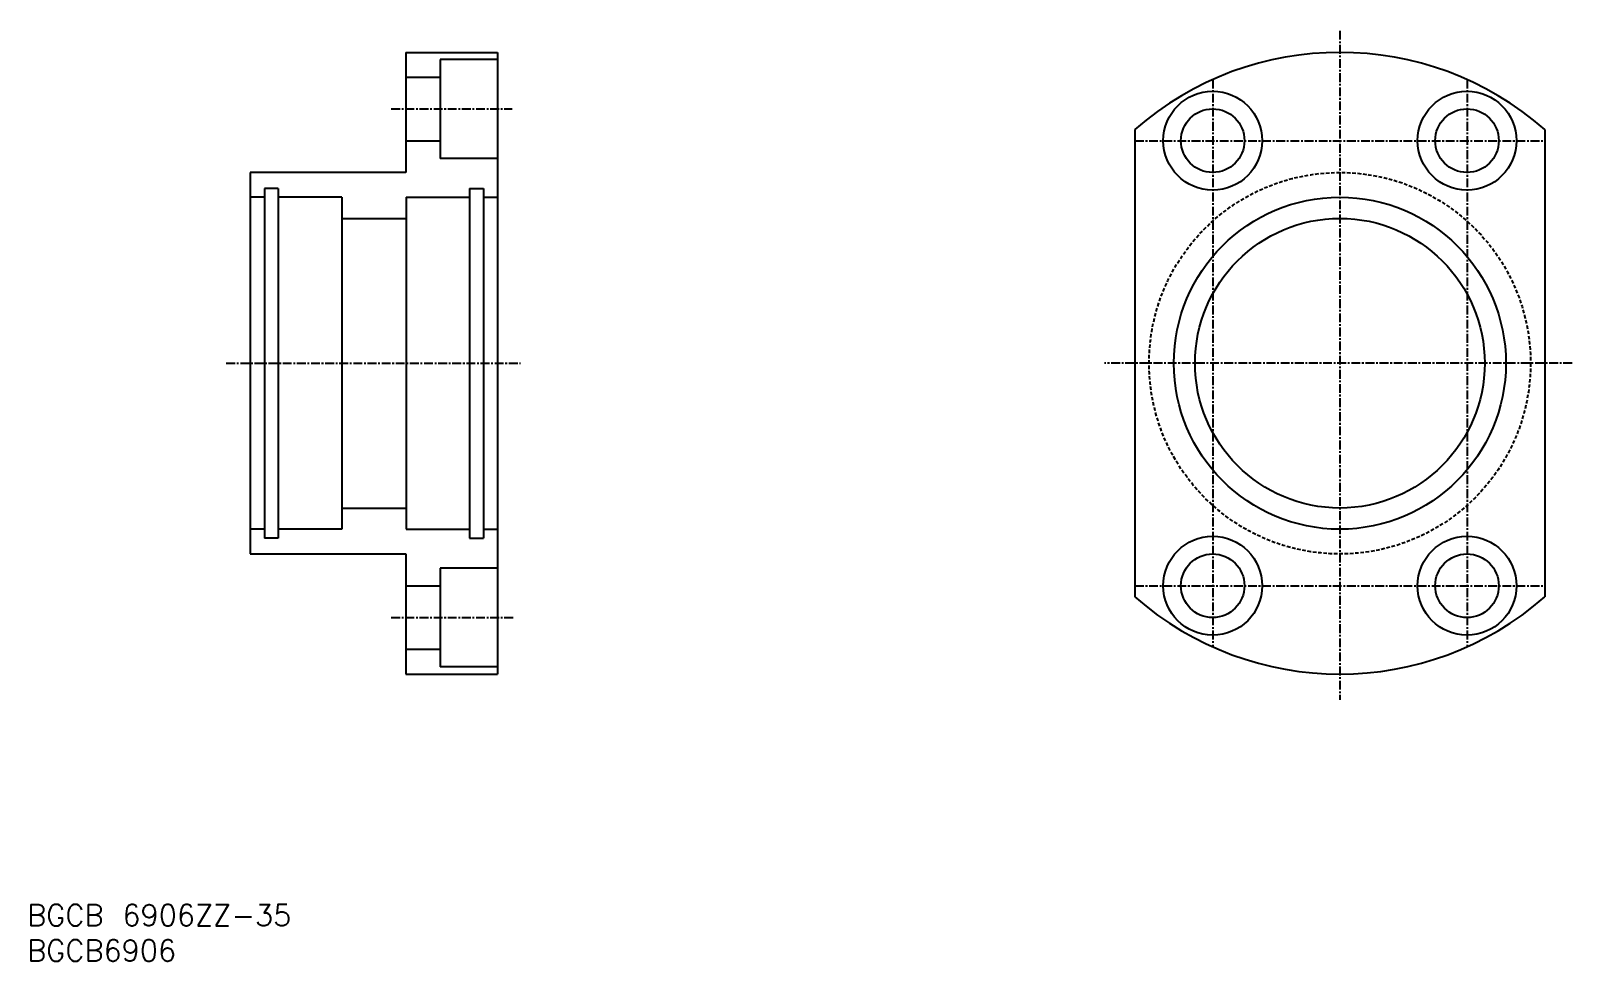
# Model space of a CAD drawing. Extents: x 45 to 263, y 37 to 169.
import ezdxf
from ezdxf.enums import TextEntityAlignment as Align

# ---------------------------------------------------------------- set-up
doc = ezdxf.new("R2010")
doc.units = 0
doc.linetypes.add('CENTER', pattern=[2, 1.25, -0.25, 0.25, -0.25])
doc.linetypes.add('DASHED', pattern=[0.75, 0.5, -0.25])
doc.layers.get('0').update_dxf_attribs({"linetype": 'CONTINUOUS'})
doc.layers.add('CENTER', color=1, linetype='CENTER')
doc.styles.get("Standard").update_dxf_attribs({"font": 'txt.shx', "bigfont": 'extfont.shx'})

msp = doc.modelspace()

# ---------------------------------------------------------------- linework, layer by layer
at = {"color": 7, "linetype": 'CONTINUOUS'}
for p, q in [((98.36, 165.94), (111.36, 165.94)), ((98.36, 165.94), (98.36, 148.94)), ((111.36, 165.94), (111.36, 77.94)), ((111.36, 164.94), (103.26, 164.94)), ((103.26, 164.94), (103.26, 150.94)), ((98.36, 162.44), (103.26, 162.44)), ((201.59, 155.03), (201.59, 88.85)), ((259.59, 155.03), (259.59, 88.85)), ((98.36, 153.44), (103.26, 153.44)), ((111.36, 150.94), (103.26, 150.94)), ((76.36, 148.94), (76.36, 94.94)), ((98.36, 148.94), (76.36, 148.94)), ((78.36, 146.69), (78.36, 97.19)), ((80.31, 146.69), (78.36, 146.69)), ((80.31, 146.69), (80.31, 97.19)), ((107.41, 146.69), (107.41, 97.19)), ((107.41, 146.69), (109.36, 146.69)), ((109.36, 146.69), (109.36, 97.19)), ((78.36, 145.44), (76.36, 145.44)), ((89.31, 145.44), (80.31, 145.44)), ((89.31, 145.44), (89.31, 98.44)), ((98.41, 145.44), (98.41, 98.44)), ((98.41, 145.44), (107.41, 145.44)), ((109.36, 145.44), (111.36, 145.44)), ((89.31, 142.44), (98.41, 142.44)), ((89.31, 101.44), (98.41, 101.44)), ((78.36, 98.44), (76.36, 98.44)), ((89.31, 98.44), (80.31, 98.44)), ((98.41, 98.44), (107.41, 98.44)), ((109.36, 98.44), (111.36, 98.44)), ((80.31, 97.19), (78.36, 97.19)), ((107.41, 97.19), (109.36, 97.19)), ((76.36, 94.94), (98.36, 94.94)), ((98.36, 94.94), (98.36, 77.94)), ((103.26, 92.94), (103.26, 78.94)), ((111.36, 92.94), (103.26, 92.94)), ((98.36, 90.44), (103.26, 90.44)), ((98.36, 81.44), (103.26, 81.44)), ((111.36, 78.94), (103.26, 78.94)), ((98.36, 77.94), (111.36, 77.94))]:
    msp.add_line(p, q, dxfattribs=at)
for centre, radius in [((212.59, 153.44), 7), ((248.59, 153.44), 7), ((212.59, 153.44), 4.5), ((248.59, 153.44), 4.5), ((230.59, 121.94), 23.5), ((230.59, 121.94), 20.5), ((212.59, 90.44), 7), ((248.59, 90.44), 7), ((212.59, 90.44), 4.5), ((248.59, 90.44), 4.5)]:
    msp.add_circle(centre, radius, dxfattribs=at)
at = {"color": 3, "linetype": 'DASHED'}
msp.add_circle((230.59, 121.94), 27, dxfattribs=at)
at = {"color": 7, "linetype": 'CONTINUOUS'}
for start, end in [(48.7694, 131.2306), (228.7694, 311.2306)]:
    msp.add_arc((230.59, 121.94), 44, start, end, dxfattribs=at)
at = {"layer": 'CENTER', "color": 1, "linetype": 'CENTER'}
for p, q in [((230.59, 168.99), (230.59, 74.28)), ((212.59, 162.09), (212.59, 81.79)), ((248.59, 162.09), (248.59, 81.79)), ((96.32, 157.94), (113.41, 157.94)), ((201.59, 153.44), (259.59, 153.44)), ((72.96, 121.94), (114.63, 121.94)), ((263.47, 121.94), (197.27, 121.94)), ((201.59, 90.44), (259.59, 90.44)), ((96.32, 85.94), (113.71, 85.94))]:
    msp.add_line(p, q, dxfattribs=at)

# ---------------------------------------------------------------- texts
at = {"color": 7, "linetype": 'CONTINUOUS'}
for s, p in [('BGCB 6906ZZ-35', (44.78, 43.8)), ('BGCB6906', (44.78, 38.8))]:
    msp.add_text(s, height=3, dxfattribs=at).set_placement(p, align=Align.MIDDLE_LEFT)

doc.saveas('drawing.dxf')
